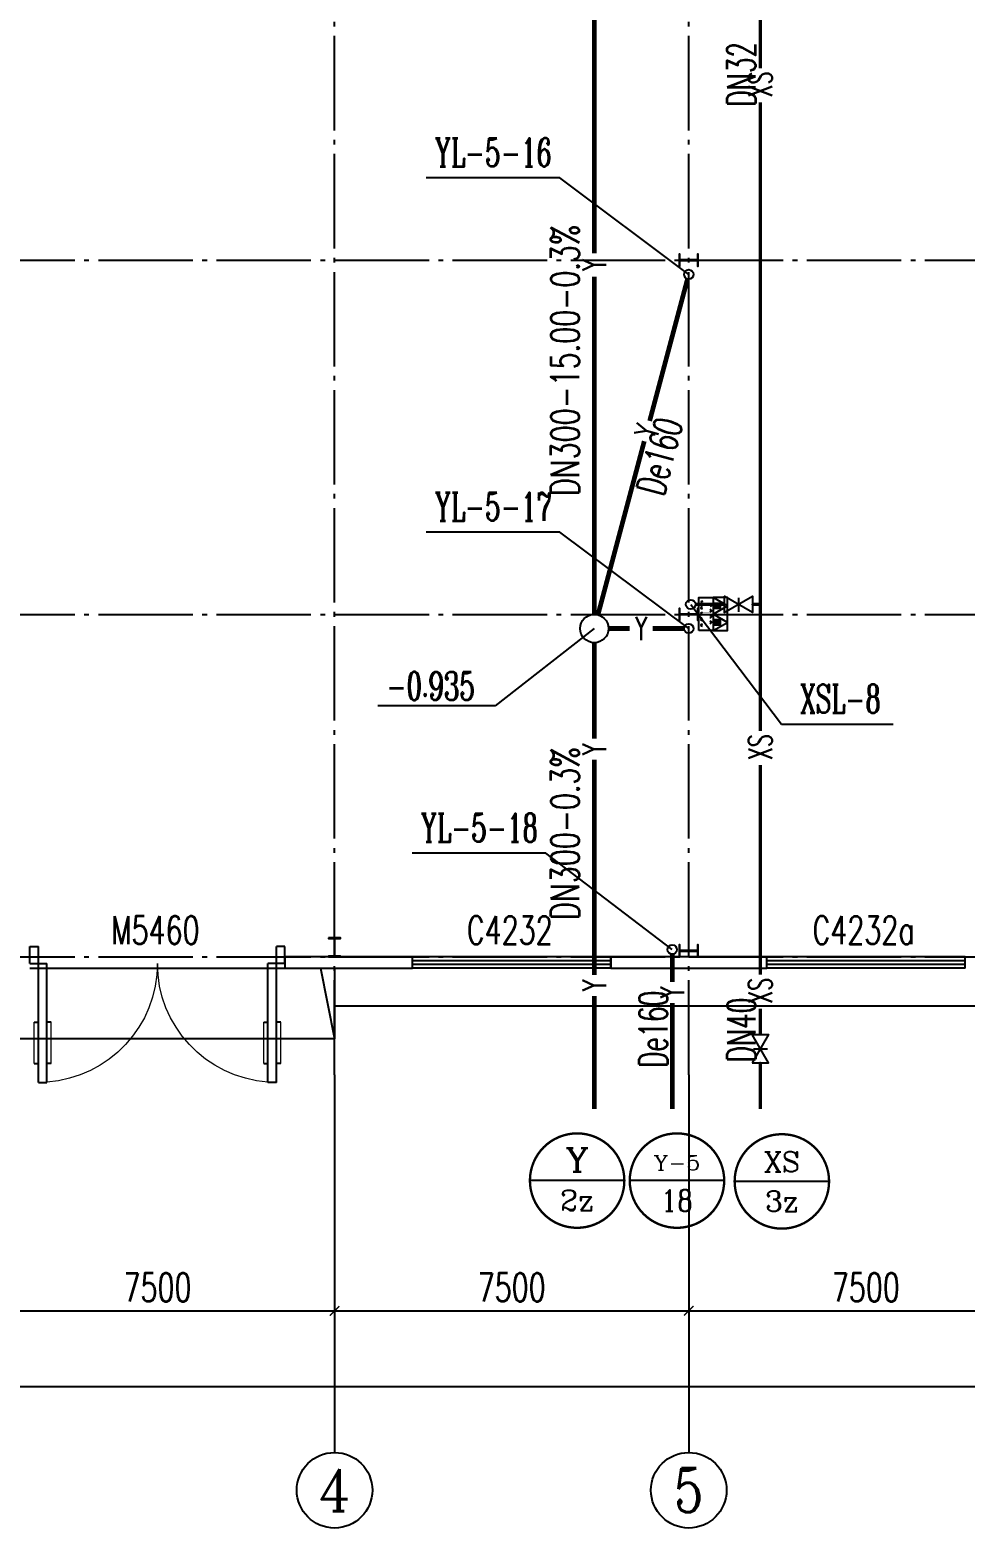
# Model space of a CAD drawing. Header units: millimetres. Extents: x 418304 to 847498, y 48187 to 111456.
# Drawn here: x 421512.56 to 421532.36, y 54635.13 to 54666.86 of the extents above; entities that cross this region are included whole.
import ezdxf
from ezdxf.enums import TextEntityAlignment as Align

# ---------------------------------------------------------------- set-up
doc = ezdxf.new("R2010")
doc.units = ezdxf.units.MM
doc.header["$LTSCALE"] = 1000
doc.linetypes.add('DOTE', pattern=[2.42, 2, -0.2, 0.02, -0.2])
for name, color, linetype in [('AXIS', 3, 'Continuous'), ('AXIS_TEXT', 7, 'Continuous'), ('COLUMN', 2, 'Continuous'), ('DIM_消防', 3, 'Continuous'), ('DIM_雨水', 3, 'Continuous'), ('DOTE', 8, 'DOTE'), ('EQUIP_消防', 7, 'Continuous'), ('PIPE-消防', 1, 'Continuous'), ('PIPE-雨水', 4, 'Continuous'), ('TEXT_消防', 7, 'Continuous'), ('TEXT_雨水', 7, 'Continuous'), ('TWT_LEAD', 3, 'Continuous'), ('TWT_TEXT', 7, 'Continuous'), ('VALVE_消防', 7, 'Continuous'), ('VPIPE-消防', 1, 'Continuous'), ('VPIPE-雨水', 4, 'Continuous'), ('WALL-PARAPET', 6, 'Continuous'), ('WELL_雨水', 4, 'Continuous'), ('WINDOW', 4, 'Continuous'), ('WINDOW_TEXT', 7, 'Continuous')]:
    doc.layers.add(name, color=color, linetype=linetype)
doc.styles.add('_TCH_AXIS', font='COMPLEX', dxfattribs={"bigfont": 'GBCBIG'})
doc.styles.add('_TCH_DIM', font='SIMPLEX', dxfattribs={"bigfont": 'GBCBIG'})
doc.styles.add('_TCH_DIM_T3', font='SIMPLEX', dxfattribs={"width": 0.705882, "bigfont": 'GBCBIG'})
doc.styles.add('_TCH_WINDOW', font='SIMPLEX', dxfattribs={"height": 3.5, "bigfont": 'GBCBIG'})
doc.styles.add('_TWT_CIRCLE', font='COMPLEX', dxfattribs={"width": 1.1, "height": 3, "bigfont": 'HZTXT'})
doc.styles.add('_TWT_PIPEDN', font='SIMPLEX', dxfattribs={"width": 0.8, "height": 3, "bigfont": 'HZTXT'})
doc.styles.add('_TWT_PIPETEXT', font='SIMPLEX', dxfattribs={"width": 0.8, "height": 3.5, "bigfont": 'HZTXT'})
doc.styles.add('_TWT_SERIAL', font='COMPLEX', dxfattribs={"width": 0.8, "height": 3, "bigfont": 'HZTXT'})
doc.styles.add('COMPLEX', font='COMPLEX')
doc.dimstyles.new('_TCH_ARCH&&200', dxfattribs={"dimtxt": 595, "dimasz": 200, "dimexe": 500, "dimexo": 600, "dimgap": 200, "dimtad": 1, "dimdec": 0, "dimzin": 0, "dimdsep": 46, "dimtxsty": '_TCH_DIM_T3', "dimblk": 'ARCHTICK', "dimcen": 0.09, "dimclrt": 7, "dimazin": 2, "dimtfac": 1, "dimtdec": 0, "dimtix": 1, "dimtmove": 2, "dimatfit": 3, "dimfxl": 0, "dimtolj": 1, "dimtzin": 0, "dimarcsym": 0})

# ---------------------------------------------------------------- blocks, each defined once
blk = doc.blocks.new('A$C797E1D2B')
at = {"layer": 'COLUMN'}
h = blk.add_hatch(color=256, dxfattribs=at)
h.paths.add_polyline_path([(125, 400), (250, 400), (250, 388), (130, 388), (130, 200), (125, 200)])
h.paths.add_polyline_path([(0, 400), (125, 400), (125, 200), (120, 200), (120, 388), (0, 388)])
h.paths.add_polyline_path([(0, 12), (120, 12), (120, 200), (125, 200), (125, 0), (0, 0)])
h.paths.add_polyline_path([(125, 200), (130, 200), (130, 12), (250, 12), (250, 0), (125, 0)])
blk.add_lwpolyline([(250, 0), (250, 12), (130, 12), (130, 388), (250, 388), (250, 400), (0, 400), (0, 388), (120, 388), (120, 12), (0, 12), (0, 0)], close=True, dxfattribs=at)
blk = doc.blocks.new('消防软管卷盘')
blk.add_lwpolyline([(4963954, 151899), (4963954, 150312), (4964641, 150312), (4964641, 151899)], close=True)
for points, const_width in [([(4964134, 151704), (4964482, 151704)], 1), ([(4964134, 151566), (4964482, 151566)], 1), ([(4964134, 151428), (4964482, 151428)], 1), ([(4964134, 151290), (4964482, 151290)], 1), ([(4964134, 151152), (4964482, 151152)], 1), ([(4964134, 151014), (4964482, 151014)], 0.1), ([(4964134, 150876), (4964482, 150876)], 1), ([(4964134, 150738), (4964482, 150738)], 1), ([(4964150, 150600), (4964499, 150600)], 1), ([(4964150, 150462), (4964499, 150462)], 1)]:
    blk.add_lwpolyline(points, dxfattribs=dict(const_width=const_width))
for centre, start, end in [((4964134, 151636), 90, 270), ((4964134, 151360), 90, 270), ((4964134, 151084), 90, 270), ((4964482, 151498), 270, 90), ((4964482, 151222), 270, 90), ((4964134, 150808), 90, 270), ((4964150, 150532), 90, 270), ((4964482, 150946), 270, 90), ((4964499, 150670), 270, 90)]:
    blk.add_arc(centre, 69, start, end)
blk = doc.blocks.new('$TwtSys$00000546')
h = blk.add_hatch()
h.set_pattern_fill('ANSI31', color=256, scale=200, style=0)
h.set_pattern_definition([(45, (-38543.802, -6670.83), (-17.67767, 17.67767), [])])
h.paths.add_polyline_path([(-65, 174), (65, 174), (65, 44), (-65, 44)])
for points in [[(0, 344), (-198, 0), (198, 0)], [(-65, 174), (65, 174), (65, 44), (-65, 44)]]:
    blk.add_lwpolyline(points, close=True)
blk = doc.blocks.new('92623')
blk.add_lwpolyline([(8910066, 83014), (8909273, 83014), (8909273, 82670), (8910066, 82670)], close=True)
at = {"xscale": -0.5, "yscale": 0.5, "zscale": 0.5, "rotation": 89.99999999998747}
blk.add_blockref('消防软管卷盘', (8985223, 2565334), dxfattribs=at)
at = {"layer": 'EQUIP_消防', "color": 8, "rotation": 180}
for p in [(8909471, 83014), (8909868, 83014)]:
    blk.add_blockref('$TwtSys$00000546', p, dxfattribs=at)
blk = doc.blocks.new('_AXISO')
blk.add_circle((0, 0), 0.5)
at = {"layer": 'AXIS_TEXT', "style": 'COMPLEX', "width": 1.041667}
blk.add_attdef('A', text='', height=0.56, dxfattribs=at).set_placement((-0.25, -0.28), (0.25, -0.28), align=Align.FIT)
blk = doc.blocks.new('_ArchTick')
at = {"color": 0, "linetype": 'ByBlock', "const_width": 0.15}
blk.add_lwpolyline([(-0.5, -0.5), (0.5, 0.5)], dxfattribs=at)
blk = doc.blocks.new('*D260')
at = {"layer": 'AXIS', "color": 0, "lineweight": -2}
for p, q in [((459738, 60354), (459738, 53854)), ((550218, 60354), (550218, 53854)), ((459738, 54354), (550218, 54354))]:
    blk.add_line(p, q, dxfattribs=at)
at = {"layer": 'Defpoints', "color": 0}
for p in [(459738, 60954), (550218, 60954), (550218, 54354)]:
    blk.add_point(p, dxfattribs=at)
at = {"layer": 'AXIS', "color": 0, "lineweight": -2, "xscale": 200, "yscale": 200, "zscale": 200, "rotation": 180}
blk.add_blockref('_ArchTick', (459738, 54354), dxfattribs=at)
at = {"layer": 'AXIS', "color": 0, "lineweight": -2, "xscale": 200, "yscale": 200, "zscale": 200}
blk.add_blockref('_ArchTick', (550218, 54354), dxfattribs=at)
at = {"layer": 'AXIS', "color": 7, "insert": (504978, 54851), "char_height": 595, "attachment_point": 5, "style": '_TCH_DIM_T3'}
blk.add_mtext('\\A1;90480', dxfattribs=at)
blk = doc.blocks.new('*D266')
at = {"layer": 'AXIS', "color": 0, "lineweight": -2}
for p, q in [((474978, 60354), (474978, 55454)), ((482478, 60354), (482478, 55454)), ((474978, 55954), (482478, 55954))]:
    blk.add_line(p, q, dxfattribs=at)
at = {"layer": 'Defpoints', "color": 0}
for p in [(474978, 60954), (482478, 60954), (482478, 55954)]:
    blk.add_point(p, dxfattribs=at)
at = {"layer": 'AXIS', "color": 0, "lineweight": -2, "xscale": 200, "yscale": 200, "zscale": 200, "rotation": 180}
blk.add_blockref('_ArchTick', (474978, 55954), dxfattribs=at)
at = {"layer": 'AXIS', "color": 0, "lineweight": -2, "xscale": 200, "yscale": 200, "zscale": 200}
blk.add_blockref('_ArchTick', (482478, 55954), dxfattribs=at)
at = {"layer": 'AXIS', "color": 7, "insert": (478728, 56451), "char_height": 595, "attachment_point": 5, "style": '_TCH_DIM_T3'}
blk.add_mtext('\\A1;7500', dxfattribs=at)
blk = doc.blocks.new('*D267')
at = {"layer": 'AXIS', "color": 0, "lineweight": -2}
for p, q in [((482478, 60354), (482478, 55454)), ((489978, 60354), (489978, 55454)), ((482478, 55954), (489978, 55954))]:
    blk.add_line(p, q, dxfattribs=at)
at = {"layer": 'Defpoints', "color": 0}
for p in [(482478, 60954), (489978, 60954), (489978, 55954)]:
    blk.add_point(p, dxfattribs=at)
at = {"layer": 'AXIS', "color": 0, "lineweight": -2, "xscale": 200, "yscale": 200, "zscale": 200, "rotation": 180}
blk.add_blockref('_ArchTick', (482478, 55954), dxfattribs=at)
at = {"layer": 'AXIS', "color": 0, "lineweight": -2, "xscale": 200, "yscale": 200, "zscale": 200}
blk.add_blockref('_ArchTick', (489978, 55954), dxfattribs=at)
at = {"layer": 'AXIS', "color": 7, "insert": (486228, 56451), "char_height": 595, "attachment_point": 5, "style": '_TCH_DIM_T3'}
blk.add_mtext('\\A1;7500', dxfattribs=at)
blk = doc.blocks.new('*D268')
at = {"layer": 'AXIS', "color": 0, "lineweight": -2}
for p, q in [((489978, 60354), (489978, 55454)), ((497478, 60354), (497478, 55454)), ((489978, 55954), (497478, 55954))]:
    blk.add_line(p, q, dxfattribs=at)
at = {"layer": 'Defpoints', "color": 0}
for p in [(489978, 60954), (497478, 60954), (497478, 55954)]:
    blk.add_point(p, dxfattribs=at)
at = {"layer": 'AXIS', "color": 0, "lineweight": -2, "xscale": 200, "yscale": 200, "zscale": 200, "rotation": 180}
blk.add_blockref('_ArchTick', (489978, 55954), dxfattribs=at)
at = {"layer": 'AXIS', "color": 0, "lineweight": -2, "xscale": 200, "yscale": 200, "zscale": 200}
blk.add_blockref('_ArchTick', (497478, 55954), dxfattribs=at)
at = {"layer": 'AXIS', "color": 7, "insert": (493728, 56451), "char_height": 595, "attachment_point": 5, "style": '_TCH_DIM_T3'}
blk.add_mtext('\\A1;7500', dxfattribs=at)
blk = doc.blocks.new('$TCHSYS$WIN2D')
for p, q in [((-0.5, 0.5), (0.5, 0.5)), ((-0.5, 0.5), (-0.5, -0.5)), ((0.5, 0.5), (0.5, -0.5)), ((0.5, 0.1667), (-0.5, 0.1667)), ((0.5, -0.1667), (-0.5, -0.1667)), ((-0.5, -0.5), (0.5, -0.5))]:
    blk.add_line(p, q)
blk = doc.blocks.new('$DorLib2D$00000011')
for p, q in [((-0.4667, 0.4709), (-0.4667, -0.0625)), ((-0.4667, 0.4709), (-0.4333, 0.4709)), ((-0.4333, 0.4709), (-0.4333, 0.0042)), ((0.4333, 0.4709), (0.4333, 0.0042)), ((0.4667, 0.4709), (0.4333, 0.4709)), ((0.4667, 0.4709), (0.4667, -0.0625)), ((-0.4833, 0.3962), (-0.4667, 0.3962)), ((-0.4167, 0.3962), (-0.4333, 0.3962)), ((0.4167, 0.3962), (0.4333, 0.3962)), ((0.4833, 0.3962), (0.4667, 0.3962)), ((-0.4833, 0.2346), (-0.4667, 0.2346)), ((-0.4167, 0.2346), (-0.4333, 0.2346)), ((0.4167, 0.2346), (0.4333, 0.2346)), ((0.4833, 0.2346), (0.4667, 0.2346)), ((-0.5, 0.0042), (-0.4333, 0.0042)), ((-0.5, 0.0042), (-0.5, -0.0625)), ((0.5, 0.0042), (0.4333, 0.0042)), ((0.5, 0.0042), (0.5, -0.0625)), ((-0.5, -0.0625), (-0.4667, -0.0625)), ((0.5, -0.0625), (0.4667, -0.0625))]:
    blk.add_line(p, q)
at = {"lineweight": 13}
for p, q in [((-0.4833, 0.3962), (-0.4833, 0.2346)), ((-0.4167, 0.3962), (-0.4167, 0.2346)), ((0.4167, 0.3962), (0.4167, 0.2346)), ((0.4833, 0.3962), (0.4833, 0.2346))]:
    blk.add_line(p, q, dxfattribs=at)
for centre, start, end in [((-0.4667, 0.0042), 0, 85.90396), ((0.4667, 0.0042), 94.09604, 180)]:
    blk.add_arc(centre, 0.4667, start, end, dxfattribs=at)
blk = doc.blocks.new('$TwtSys$00000187')
blk.add_circle((0, 0, 0), 0.5)
blk = doc.blocks.new('$VALVE$00000296')
for points in [[(-125, 72), (-125, -72), (125, 72), (125, -72), (-125, 72)], [(0, 60), (0, -64)]]:
    blk.add_lwpolyline(points)
for p in [(-125, 0), (125, 0)]:
    blk.add_point(p)
blk = doc.blocks.new('234255')
at = {"color": 8, "ltscale": 0.5}
blk.add_line((482178.1, 63213.9), (482478.1, 61713.9), dxfattribs=at)
for points in [[(482478.1, 63213.9), (482478.1, 61713.9), (474978.1, 61713.9), (474978.1, 63213.9)], [(482478.1, 62413.9), (504978.1, 62413.9)]]:
    blk.add_lwpolyline(points, dxfattribs=at)
at = {"layer": 'AXIS'}
for p, q in [((482478.1, 60953.9), (482478.1, 52953.9)), ((489978.1, 60953.9), (489978.1, 52953.9))]:
    blk.add_line(p, q, dxfattribs=at)
at = {"layer": 'DIM_消防'}
for p, q in [((490019, 70913.1), (491943.3, 68378.3)), ((491943.3, 68378.3), (494306.5, 68378.3)), ((488614.7, 58711.6), (486614.7, 58711.6)), ((490728.8, 58711.6), (488728.8, 58711.6)), ((492949.7, 58694.8), (490949.7, 58694.8))]:
    blk.add_line(p, q, dxfattribs=at)
at = {"layer": 'DIM_消防', "const_width": 50}
for points in [[(488614.7, 58711.6, 1), (486614.7, 58711.6, 1)], [(490728.8, 58711.6, 1), (488728.8, 58711.6, 1)], [(492949.7, 58694.8, 1), (490949.7, 58694.8, 1)]]:
    blk.add_lwpolyline(points, format="xyb", close=True, dxfattribs=at)
at = {"layer": 'DIM_雨水'}
for p, q in [((487247.7, 79947.6), (484415.9, 79947.6)), ((489978.1, 77903.9, 3000), (487247.7, 79947.6)), ((487247.7, 72447.6), (484415.9, 72447.6)), ((489978.1, 70403.9, 3000), (487247.7, 72447.6)), ((486952.4, 65647.6), (484120.6, 65647.6)), ((489627.7, 63603.9), (486952.4, 65647.6))]:
    blk.add_line(p, q, dxfattribs=at)
at = {"layer": 'DOTE'}
for p, q in [((482478.1, 60953.9), (482478.1, 192953.9)), ((489978.1, 60953.9), (489978.1, 192953.9)), ((457478.1, 78203.9), (552478.1, 78203.9)), ((457478.1, 70703.9), (552478.1, 70703.9)), ((457478.1, 63453.9), (552478.1, 63453.9))]:
    blk.add_line(p, q, dxfattribs=at)
at = {"layer": 'PIPE-消防', "linetype": 'Continuous', "const_width": 70}
for points in [[(491491.3, 93413.1), (491491.3, 82267.9)], [(491491.3, 81549.8), (491491.3, 70913.1)], [(490119, 70913.1), (490728.4, 70913.1)], [(491328.4, 70913.1), (491491.3, 70913.1)], [(491491.3, 70913.1), (491491.3, 68234.6)], [(491491.3, 67516.5), (491491.3, 63073)], [(491491.3, 62354.9), (491491.3, 61803.7)], [(491491.3, 61203.7), (491491.3, 60226.3)]]:
    blk.add_lwpolyline(points, dxfattribs=at)
at = {"layer": 'PIPE-雨水', "linetype": 'Continuous', "const_width": 100}
for points in [[(487978.1, 85103.9), (487978.1, 78346.7)], [(487978.1, 77857.1), (487978.1, 70703.9)], [(489150.4, 74799.9), (489952.3, 77807.2)], [(488055.4, 70693.7), (489036, 74371)], [(487978.1, 70103.9), (487978.1, 68068.4)], [(487978.1, 67624.6), (487978.1, 63067.3)], [(489627.7, 63503.9), (489627.7, 62917.5)], [(487978.1, 62623.5), (487978.1, 60226.3)], [(489627.7, 62473.7), (489627.7, 60226.3)]]:
    blk.add_lwpolyline(points, dxfattribs=at)
at = {"layer": 'PIPE-雨水', "linetype": 'Continuous', "ltscale": 2, "const_width": 100}
for points in [[(488725.8, 70403.9), (488278.1, 70403.9)], [(489878.1, 70403.9), (489215.3, 70403.9)]]:
    blk.add_lwpolyline(points, dxfattribs=at)
at = {"layer": 'TWT_LEAD'}
for p, q in [((487978.1, 70403.9), (485876.6, 68765.3)), ((485876.6, 68765.3), (483394.7, 68765.3))]:
    blk.add_line(p, q, dxfattribs=at)
at = {"layer": 'VPIPE-消防', "linetype": 'Continuous'}
blk.add_circle((490019, 70913.1), 100, dxfattribs=at)
at = {"layer": 'VPIPE-雨水', "linetype": 'Continuous'}
for centre in [(489978.1, 77903.9), (489978.1, 70403.9), (489627.7, 63603.9)]:
    blk.add_circle(centre, 100, dxfattribs=at)
at = {"layer": 'WALL-PARAPET'}
for p, q in [((484128.1, 63453.9), (481428.1, 63453.9)), ((481428.1, 63453.9), (481428.1, 63213.9)), ((484128.1, 63213.9), (484128.1, 63453.9)), ((491628.1, 63453.9), (488328.1, 63453.9)), ((488328.1, 63453.9), (488328.1, 63213.9)), ((491628.1, 63213.9), (491628.1, 63453.9)), ((481428.1, 63213.9), (484128.1, 63213.9)), ((488328.1, 63213.9), (491628.1, 63213.9))]:
    blk.add_line(p, q, dxfattribs=at)
at = {"layer": 'WINDOW'}
blk.add_line((476028.1, 63213.9), (481428.1, 63213.9), dxfattribs=at)
for p, rotation in [((489778.1, 78328.9), 270), ((489778.1, 70828.9), 270), ((482603.1, 63853.9), 180), ((489778.1, 63703.9), 270)]:
    blk.add_blockref('A$C797E1D2B', p, dxfattribs=dict(rotation=rotation))
at = {"xscale": 0.882, "yscale": 0.882, "zscale": 0.882, "rotation": 90}
blk.add_blockref('92623', (563711.2, -7787619.4), dxfattribs=at)
at = {"layer": 'AXIS'}
ref = blk.add_blockref('_AXISO', (482478.1, 52153.9), dxfattribs=dict(at, xscale=1600, yscale=1600, zscale=1600))
ref.add_attrib('A', '4', dxfattribs={"layer": 'AXIS_TEXT', "height": 890.9, "style": '_TCH_AXIS'}).set_placement((482138.7, 51708.4), (482817.5, 51708.4), align=Align.FIT)
ref = blk.add_blockref('_AXISO', (489978.1, 52153.9), dxfattribs=dict(at, xscale=1600, yscale=1600, zscale=1600))
ref.add_attrib('A', '5', dxfattribs={"layer": 'AXIS_TEXT', "height": 931.9, "style": '_TCH_AXIS'}).set_placement((489667.5, 51687.9), (490288.7, 51687.9), align=Align.FIT)
at = {"layer": 'VALVE_消防', "xscale": 2.4, "yscale": 2.4, "zscale": 2.4}
blk.add_blockref('$VALVE$00000296', (491028.4, 70913.1), dxfattribs=at)
at = {"layer": 'VALVE_消防', "xscale": -2.4, "yscale": -2.4, "zscale": 2.4, "rotation": 270}
blk.add_blockref('$VALVE$00000296', (491491.3, 61503.7), dxfattribs=at)
at = {"layer": 'WELL_雨水', "xscale": 600, "yscale": 600, "zscale": 600, "rotation": 90}
blk.add_blockref('$TwtSys$00000187', (487978.1, 70403.9), dxfattribs=at)
at = {"layer": 'WINDOW'}
ref = blk.add_blockref('$DorLib2D$00000011', (478728.1, 63333.9), dxfattribs=dict(at, xscale=5400, yscale=-5400, zscale=5400))
ref.add_attrib('A', 'M5460', (477748.1, 63716.2), dxfattribs={"layer": 'WINDOW_TEXT', "height": 595, "style": '_TCH_WINDOW', "width": 0.705882})
ref = blk.add_blockref('$TCHSYS$WIN2D', (486228.1, 63333.9), dxfattribs=dict(at, xscale=-4200, yscale=-240, zscale=-4200))
ref.add_attrib('A', 'C4232', (485278.1, 63716.2), dxfattribs={"layer": 'WINDOW_TEXT', "height": 595, "style": '_TCH_WINDOW', "width": 0.705882})
ref = blk.add_blockref('$TCHSYS$WIN2D', (493728.1, 63333.9), dxfattribs=dict(at, xscale=-4200, yscale=-240, zscale=-4200))
ref.add_attrib('A', 'C4232a', (492598.1, 63716.2), dxfattribs={"layer": 'WINDOW_TEXT', "height": 595, "style": '_TCH_WINDOW', "width": 0.705882})
at = {"layer": 'DIM_消防', "color": 7, "style": '_TWT_CIRCLE'}
for s, height, p, p2 in [('Y', 497, (487367.4, 58900.4), (487862, 58900.4)), ('Y-5', 309.33, (489234.6, 58935.6), (490223, 58935.6)), ('XS', 423.95, (491572.2, 58895.6), (492327.2, 58895.6)), ('2z', 433.87, (487251, 58078.6), (487978.3, 58078.6)), ('18', 448.85, (489387.9, 58066.2), (490069.7, 58066.2)), ('3z', 438.86, (491593.4, 58057.7), (492306, 58057.7))]:
    blk.add_text(s, height=height, dxfattribs=at).set_placement(p, p2, align=Align.FIT)
at = {"layer": 'TEXT_消防', "linetype": 'Continuous', "style": '_TWT_PIPEDN', "width": 0.64}
for s, p in [('DN32', (491391.3, 81459.1)), ('DN40', (491391.3, 61218.9))]:
    blk.add_text(s, height=600, rotation=90, dxfattribs=at).set_placement(p)
at = {"layer": 'TEXT_消防', "style": '_TWT_PIPETEXT', "width": 0.64}
for p in [(491741.3, 81649.8), (491741.3, 67616.5), (491741.3, 62454.9)]:
    blk.add_text('XS', height=500, rotation=90, dxfattribs=at).set_placement(p)
at = {"layer": 'TEXT_雨水', "style": '_TWT_PIPETEXT', "width": 0.64}
for rotation, p in [(90, (488228.1, 77980)), (75.06858, (489303.3, 74403.2)), (90, (488228.1, 67724.6)), (90, (488228.1, 62723.5)), (90, (489877.7, 62573.7))]:
    blk.add_text('Y', height=500, rotation=rotation, dxfattribs=at).set_placement(p)
at = {"layer": 'TEXT_雨水', "linetype": 'Continuous', "style": '_TWT_PIPEDN', "width": 0.64}
for rotation, p in [(75.06858, (489444.8, 73187.3)), (90, (489527.7, 61101.4))]:
    blk.add_text('De160', height=600, rotation=rotation, dxfattribs=at).set_placement(p)
at = {"layer": 'TEXT_雨水', "style": '_TWT_PIPETEXT', "width": 0.64}
blk.add_text('Y', height=500, dxfattribs=at).set_placement((488848.6, 70153.9))
at = {"layer": 'TWT_TEXT', "style": '_TWT_SERIAL', "width": 0.64}
for s, p in [('YL-5-16', (484595.9, 80187.6)), ('YL-5-17', (484595.9, 72687.6)), ('-0.935', (483574.7, 68885.3)), ('XSL-8', (492334.5, 68618.3)), ('YL-5-18', (484300.6, 65887.6))]:
    blk.add_text(s, height=600, dxfattribs=at).set_placement(p)
at = {"layer": 'TWT_TEXT', "style": '_TCH_DIM', "width": 0.705882}
for s, p in [('DN300-15.00-0.3%', (487656.2, 73211.9)), ('DN300-0.3%', (487656.2, 64236.3))]:
    blk.add_text(s, height=595, rotation=90, dxfattribs=at).set_placement(p)
at = {"layer": 'AXIS'}
for p1, p2, distance, text, picture, middle in [((459738.1, 60953.9), (550218.1, 60953.9), -6600, '90480', '*D260', (504978.1, 54851.4)), ((474978.1, 60953.9), (482478.1, 60953.9), -5000, '7500', '*D266', (478728.1, 56451.4)), ((482478.1, 60953.9), (489978.1, 60953.9), -5000, '7500', '*D267', (486228.1, 56451.4)), ((489978.1, 60953.9), (497478.1, 60953.9), -5000, '7500', '*D268', (493728.1, 56451.4))]:
    dim = blk.add_aligned_dim(p1=p1, p2=p2, distance=distance, text=text, dimstyle='_TCH_ARCH&&200', dxfattribs=at)
    dim.commit()
    dim.dimension.update_dxf_attribs({"geometry": picture, "text_midpoint": middle})

msp = doc.modelspace()

# ---------------------------------------------------------------- block references
at = {"xscale": 0.001, "yscale": 0.001, "zscale": 0.001}
msp.add_blockref('234255', (421036.532, 54583.777), dxfattribs=at)

doc.saveas('drawing.dxf')
